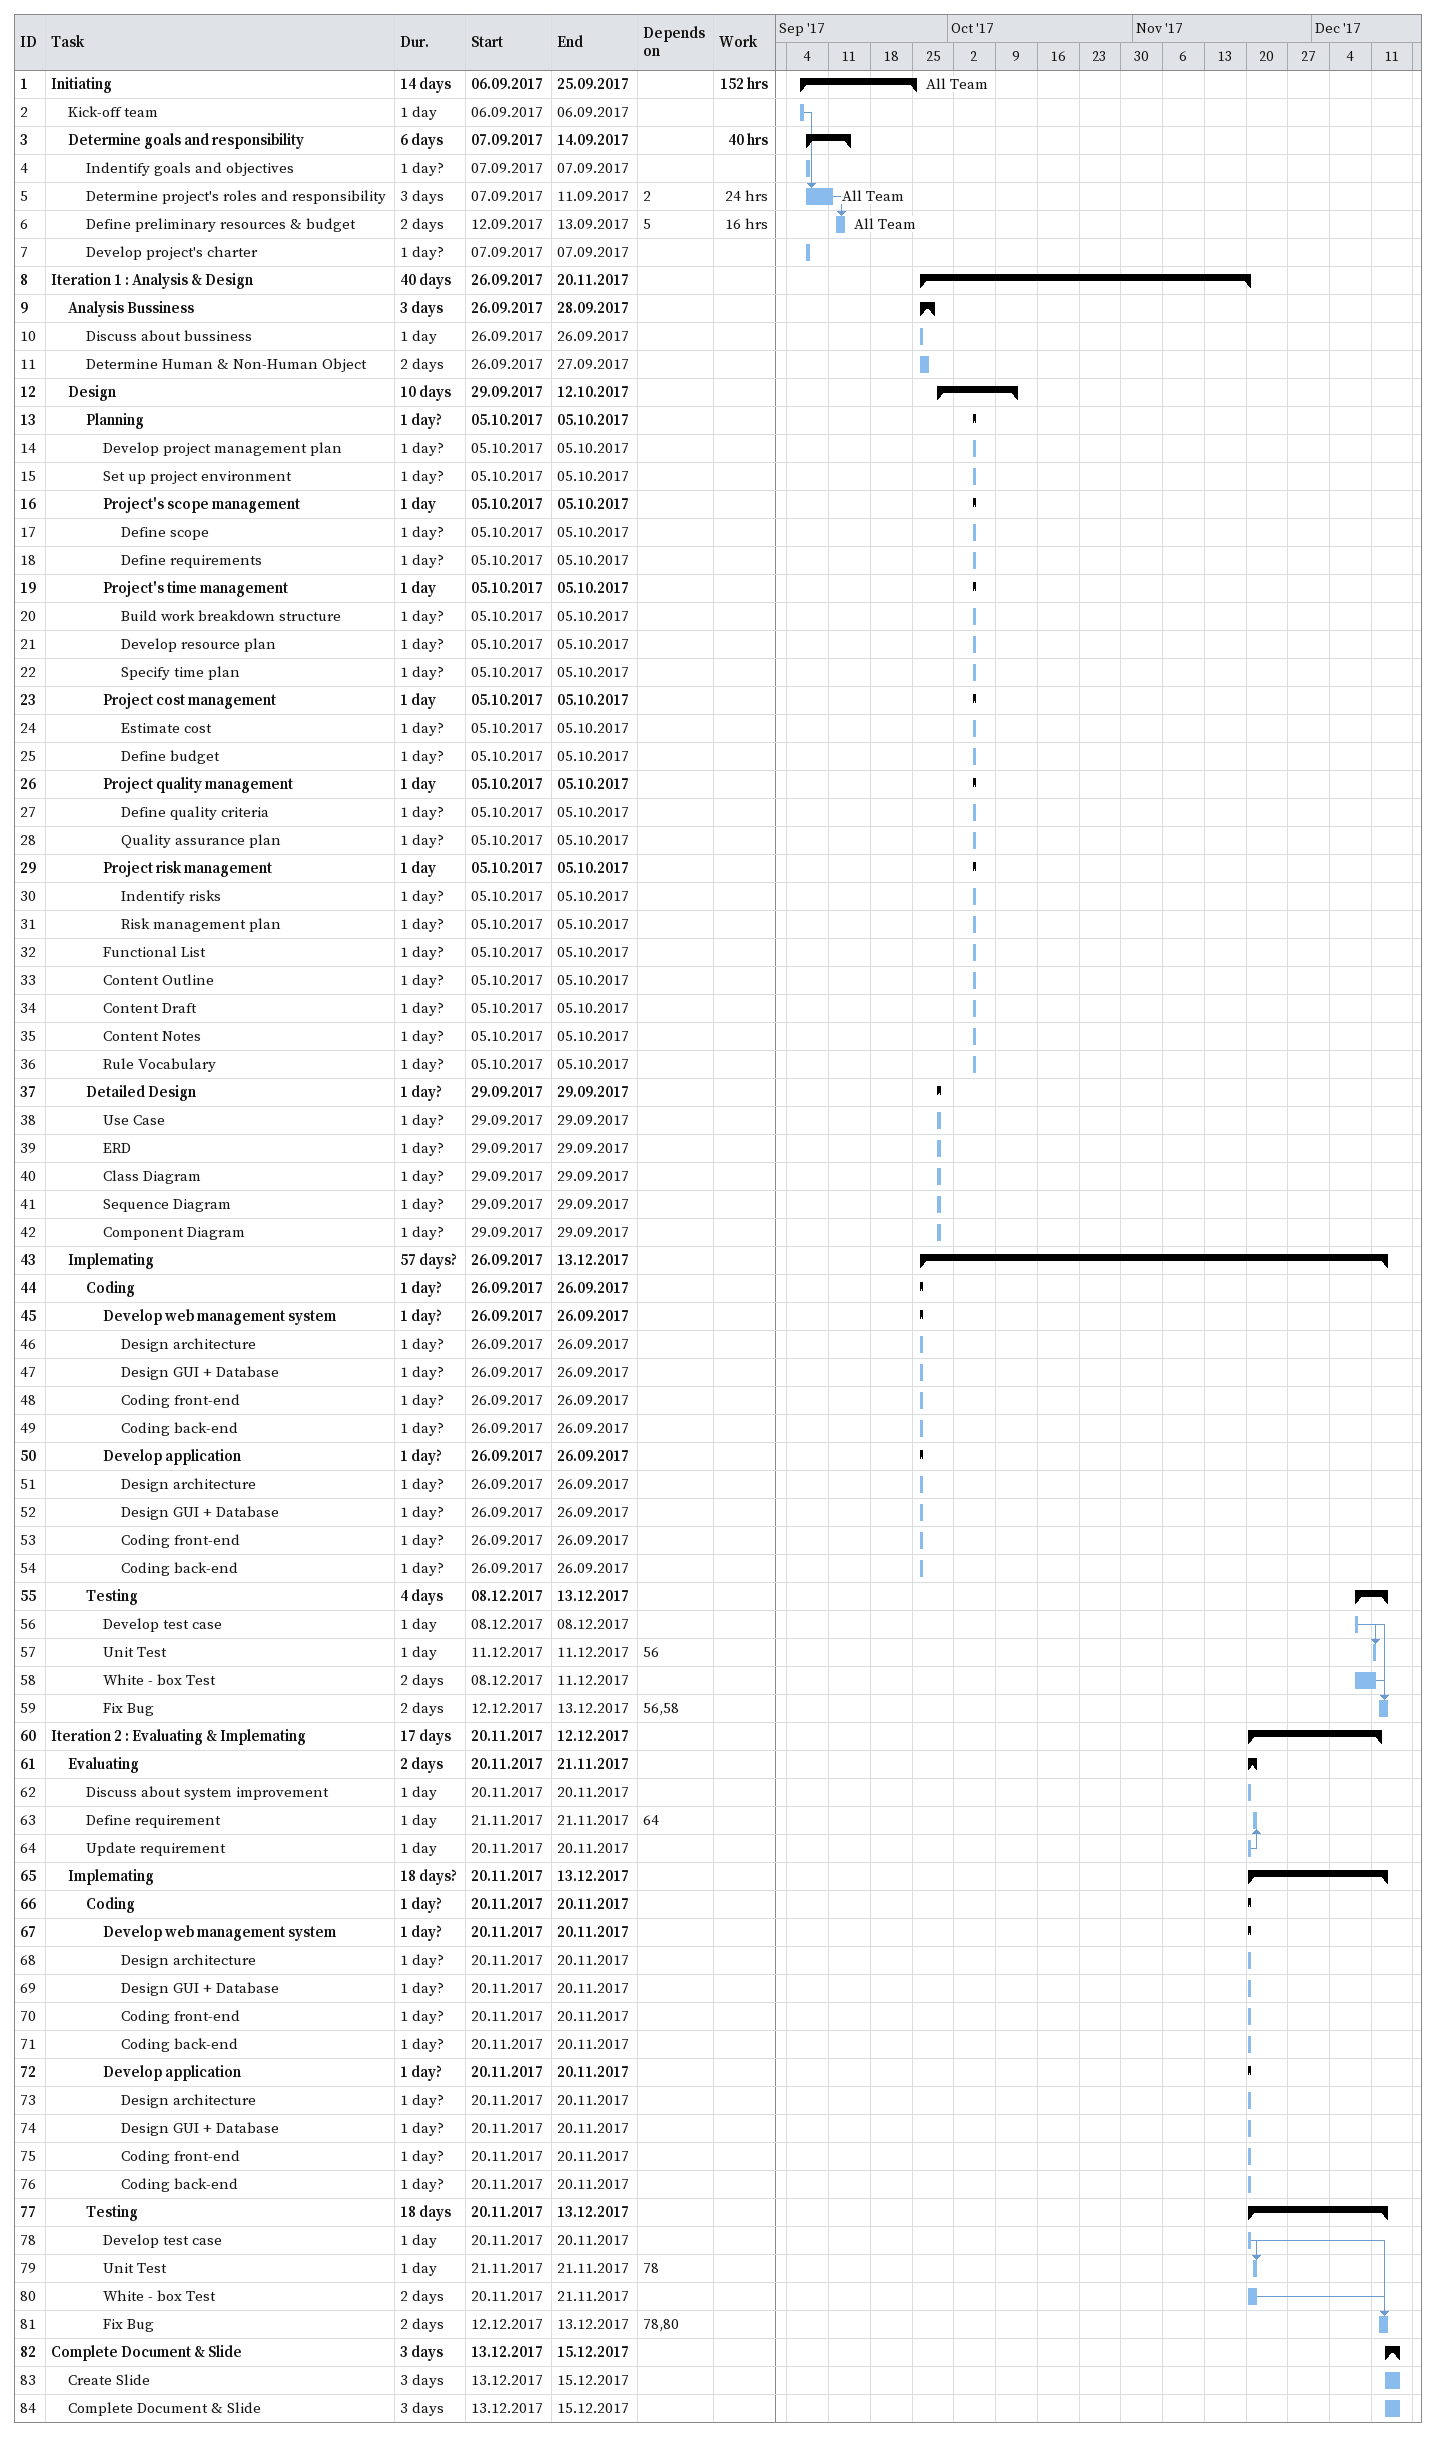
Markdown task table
| ID | Level | Task | Duration | Start | Finish | Predecessors | Resources | Work (h) |
|---|---|---|---|---|---|---|---|---|
| 1 | 1 | **Initiating** | 14d | 2017-09-06 | 2017-09-25 |  | All Team | 152 |
| 2 | 2 | Kick-off team | 1d | 2017-09-06 | 2017-09-06 |  |  |  |
| 3 | 2 | **Determine goals and responsibility** | 6d | 2017-09-07 | 2017-09-14 |  |  | 40 |
| 4 | 3 | Indentify goals and objectives | 1d? | 2017-09-07 | 2017-09-07 |  |  |  |
| 5 | 3 | Determine project's roles and responsibility | 3d | 2017-09-07 | 2017-09-11 | 2 | All Team | 24 |
| 6 | 3 | Define preliminary resources & budget | 2d | 2017-09-12 | 2017-09-13 | 5 | All Team | 16 |
| 7 | 3 | Develop project's charter | 1d? | 2017-09-07 | 2017-09-07 |  |  |  |
| 8 | 1 | **Iteration 1 : Analysis & Design** | 40d | 2017-09-26 | 2017-11-20 |  |  |  |
| 9 | 2 | **Analysis Bussiness** | 3d | 2017-09-26 | 2017-09-28 |  |  |  |
| 10 | 3 | Discuss about bussiness | 1d | 2017-09-26 | 2017-09-26 |  |  |  |
| 11 | 3 | Determine Human & Non-Human Object | 2d | 2017-09-26 | 2017-09-27 |  |  |  |
| 12 | 2 | **Design** | 10d | 2017-09-29 | 2017-10-12 |  |  |  |
| 13 | 3 | **Planning** | 1d? | 2017-10-05 | 2017-10-05 |  |  |  |
| 14 | 4 | Develop project management plan | 1d? | 2017-10-05 | 2017-10-05 |  |  |  |
| 15 | 4 | Set up project environment | 1d? | 2017-10-05 | 2017-10-05 |  |  |  |
| 16 | 4 | **Project's scope management** | 1d | 2017-10-05 | 2017-10-05 |  |  |  |
| 17 | 5 | Define scope | 1d? | 2017-10-05 | 2017-10-05 |  |  |  |
| 18 | 5 | Define requirements | 1d? | 2017-10-05 | 2017-10-05 |  |  |  |
| 19 | 4 | **Project's time management** | 1d | 2017-10-05 | 2017-10-05 |  |  |  |
| 20 | 5 | Build work breakdown structure | 1d? | 2017-10-05 | 2017-10-05 |  |  |  |
| 21 | 5 | Develop resource plan | 1d? | 2017-10-05 | 2017-10-05 |  |  |  |
| 22 | 5 | Specify time plan | 1d? | 2017-10-05 | 2017-10-05 |  |  |  |
| 23 | 4 | **Project cost management** | 1d | 2017-10-05 | 2017-10-05 |  |  |  |
| 24 | 5 | Estimate cost | 1d? | 2017-10-05 | 2017-10-05 |  |  |  |
| 25 | 5 | Define budget | 1d? | 2017-10-05 | 2017-10-05 |  |  |  |
| 26 | 4 | **Project quality management** | 1d | 2017-10-05 | 2017-10-05 |  |  |  |
| 27 | 5 | Define quality criteria | 1d? | 2017-10-05 | 2017-10-05 |  |  |  |
| 28 | 5 | Quality assurance plan | 1d? | 2017-10-05 | 2017-10-05 |  |  |  |
| 29 | 4 | **Project risk management** | 1d | 2017-10-05 | 2017-10-05 |  |  |  |
| 30 | 5 | Indentify risks | 1d? | 2017-10-05 | 2017-10-05 |  |  |  |
| 31 | 5 | Risk management plan | 1d? | 2017-10-05 | 2017-10-05 |  |  |  |
| 32 | 4 | Functional List | 1d? | 2017-10-05 | 2017-10-05 |  |  |  |
| 33 | 4 | Content Outline | 1d? | 2017-10-05 | 2017-10-05 |  |  |  |
| 34 | 4 | Content Draft | 1d? | 2017-10-05 | 2017-10-05 |  |  |  |
| 35 | 4 | Content Notes | 1d? | 2017-10-05 | 2017-10-05 |  |  |  |
| 36 | 4 | Rule Vocabulary | 1d? | 2017-10-05 | 2017-10-05 |  |  |  |
| 37 | 3 | **Detailed Design** | 1d? | 2017-09-29 | 2017-09-29 |  |  |  |
| 38 | 4 | Use Case | 1d? | 2017-09-29 | 2017-09-29 |  |  |  |
| 39 | 4 | ERD | 1d? | 2017-09-29 | 2017-09-29 |  |  |  |
| 40 | 4 | Class Diagram | 1d? | 2017-09-29 | 2017-09-29 |  |  |  |
| 41 | 4 | Sequence Diagram | 1d? | 2017-09-29 | 2017-09-29 |  |  |  |
| 42 | 4 | Component Diagram | 1d? | 2017-09-29 | 2017-09-29 |  |  |  |
| 43 | 2 | **Implemating** | 57d? | 2017-09-26 | 2017-12-13 |  |  |  |
| 44 | 3 | **Coding** | 1d? | 2017-09-26 | 2017-09-26 |  |  |  |
| 45 | 4 | **Develop web management system** | 1d? | 2017-09-26 | 2017-09-26 |  |  |  |
| 46 | 5 | Design architecture | 1d? | 2017-09-26 | 2017-09-26 |  |  |  |
| 47 | 5 | Design GUI + Database | 1d? | 2017-09-26 | 2017-09-26 |  |  |  |
| 48 | 5 | Coding front-end | 1d? | 2017-09-26 | 2017-09-26 |  |  |  |
| 49 | 5 | Coding back-end | 1d? | 2017-09-26 | 2017-09-26 |  |  |  |
| 50 | 4 | **Develop application** | 1d? | 2017-09-26 | 2017-09-26 |  |  |  |
| 51 | 5 | Design architecture | 1d? | 2017-09-26 | 2017-09-26 |  |  |  |
| 52 | 5 | Design GUI + Database | 1d? | 2017-09-26 | 2017-09-26 |  |  |  |
| 53 | 5 | Coding front-end | 1d? | 2017-09-26 | 2017-09-26 |  |  |  |
| 54 | 5 | Coding back-end | 1d? | 2017-09-26 | 2017-09-26 |  |  |  |
| 55 | 3 | **Testing** | 4d | 2017-12-08 | 2017-12-13 |  |  |  |
| 56 | 4 | Develop test case | 1d | 2017-12-08 | 2017-12-08 |  |  |  |
| 57 | 4 | Unit Test | 1d | 2017-12-11 | 2017-12-11 | 56 |  |  |
| 58 | 4 | White - box Test | 2d | 2017-12-08 | 2017-12-11 |  |  |  |
| 59 | 4 | Fix Bug | 2d | 2017-12-12 | 2017-12-13 | 56, 58 |  |  |
| 60 | 1 | **Iteration 2 : Evaluating & Implemating** | 17d | 2017-11-20 | 2017-12-12 |  |  |  |
| 61 | 2 | **Evaluating** | 2d | 2017-11-20 | 2017-11-21 |  |  |  |
| 62 | 3 | Discuss about system improvement | 1d | 2017-11-20 | 2017-11-20 |  |  |  |
| 63 | 3 | Define requirement | 1d | 2017-11-21 | 2017-11-21 | 64 |  |  |
| 64 | 3 | Update requirement | 1d | 2017-11-20 | 2017-11-20 |  |  |  |
| 65 | 2 | **Implemating** | 18d? | 2017-11-20 | 2017-12-13 |  |  |  |
| 66 | 3 | **Coding** | 1d? | 2017-11-20 | 2017-11-20 |  |  |  |
| 67 | 4 | **Develop web management system** | 1d? | 2017-11-20 | 2017-11-20 |  |  |  |
| 68 | 5 | Design architecture | 1d? | 2017-11-20 | 2017-11-20 |  |  |  |
| 69 | 5 | Design GUI + Database | 1d? | 2017-11-20 | 2017-11-20 |  |  |  |
| 70 | 5 | Coding front-end | 1d? | 2017-11-20 | 2017-11-20 |  |  |  |
| 71 | 5 | Coding back-end | 1d? | 2017-11-20 | 2017-11-20 |  |  |  |
| 72 | 4 | **Develop application** | 1d? | 2017-11-20 | 2017-11-20 |  |  |  |
| 73 | 5 | Design architecture | 1d? | 2017-11-20 | 2017-11-20 |  |  |  |
| 74 | 5 | Design GUI + Database | 1d? | 2017-11-20 | 2017-11-20 |  |  |  |
| 75 | 5 | Coding front-end | 1d? | 2017-11-20 | 2017-11-20 |  |  |  |
| 76 | 5 | Coding back-end | 1d? | 2017-11-20 | 2017-11-20 |  |  |  |
| 77 | 3 | **Testing** | 18d | 2017-11-20 | 2017-12-13 |  |  |  |
| 78 | 4 | Develop test case | 1d | 2017-11-20 | 2017-11-20 |  |  |  |
| 79 | 4 | Unit Test | 1d | 2017-11-21 | 2017-11-21 | 78 |  |  |
| 80 | 4 | White - box Test | 2d | 2017-11-20 | 2017-11-21 |  |  |  |
| 81 | 4 | Fix Bug | 2d | 2017-12-12 | 2017-12-13 | 78, 80 |  |  |
| 82 | 1 | **Complete Document & Slide** | 3d | 2017-12-13 | 2017-12-15 |  |  |  |
| 83 | 2 | Create Slide | 3d | 2017-12-13 | 2017-12-15 |  |  |  |
| 84 | 2 | Complete Document & Slide | 3d | 2017-12-13 | 2017-12-15 |  |  |  |
